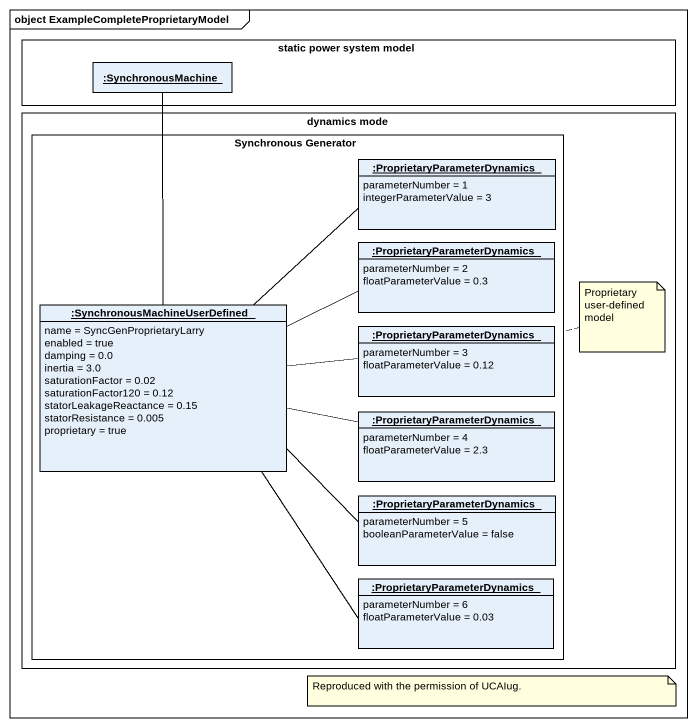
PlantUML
@startuml
mainframe object ExampleCompleteProprietaryModel
hide circle
hide empty members
rectangle "static power system model" as static_power_system_model {
  object ":SynchronousMachine" as SynchronousMachine
}
rectangle "dynamics mode" as dynamics_mode {
  rectangle "Synchronous Generator" as Synchronous_Generator {
    object ":ProprietaryParameterDynamics" as ProprietaryParameterDynamics {
      parameterNumber = 1
      integerParameterValue = 3
    }
    object ":ProprietaryParameterDynamics" as ProprietaryParameterDynamics_2 {
      parameterNumber = 2
      floatParameterValue = 0.3
    }
    object ":SynchronousMachineUserDefined" as SynchronousMachineUserDefine {
      name = SyncGenProprietaryLarry
      enabled = true
      damping = 0.0
      inertia = 3.0
      saturationFactor = 0.02
      saturationFactor120 = 0.12
      statorLeakageReactance = 0.15
      statorResistance = 0.005
      proprietary = true
    }
    object ":ProprietaryParameterDynamics" as ProprietaryParameterDynamics_3 {
      parameterNumber = 3
      floatParameterValue = 0.12
    }
    object ":ProprietaryParameterDynamics" as ProprietaryParameterDynamics_4 {
      parameterNumber = 4
      floatParameterValue = 2.3
    }
    object ":ProprietaryParameterDynamics" as ProprietaryParameterDynamics_5 {
      parameterNumber = 5
      booleanParameterValue = false
    }
    object ":ProprietaryParameterDynamics" as ProprietaryParameterDynamics_6 {
      parameterNumber = 6
      floatParameterValue = 0.03
    }
  }
}
ProprietaryParameterDynamics -- SynchronousMachineUserDefine
ProprietaryParameterDynamics_2 -left- SynchronousMachineUserDefine
SynchronousMachineUserDefine -up- SynchronousMachine
ProprietaryParameterDynamics_3 -left- SynchronousMachineUserDefine
ProprietaryParameterDynamics_4 -left- SynchronousMachineUserDefine
ProprietaryParameterDynamics_5 -left- SynchronousMachineUserDefine
ProprietaryParameterDynamics_6 -up- SynchronousMachineUserDefine
note right of Synchronous_Generator : Proprietary user-defined model
note as N2
  Reproduced with the permission of UCAIug.
end note
@enduml
